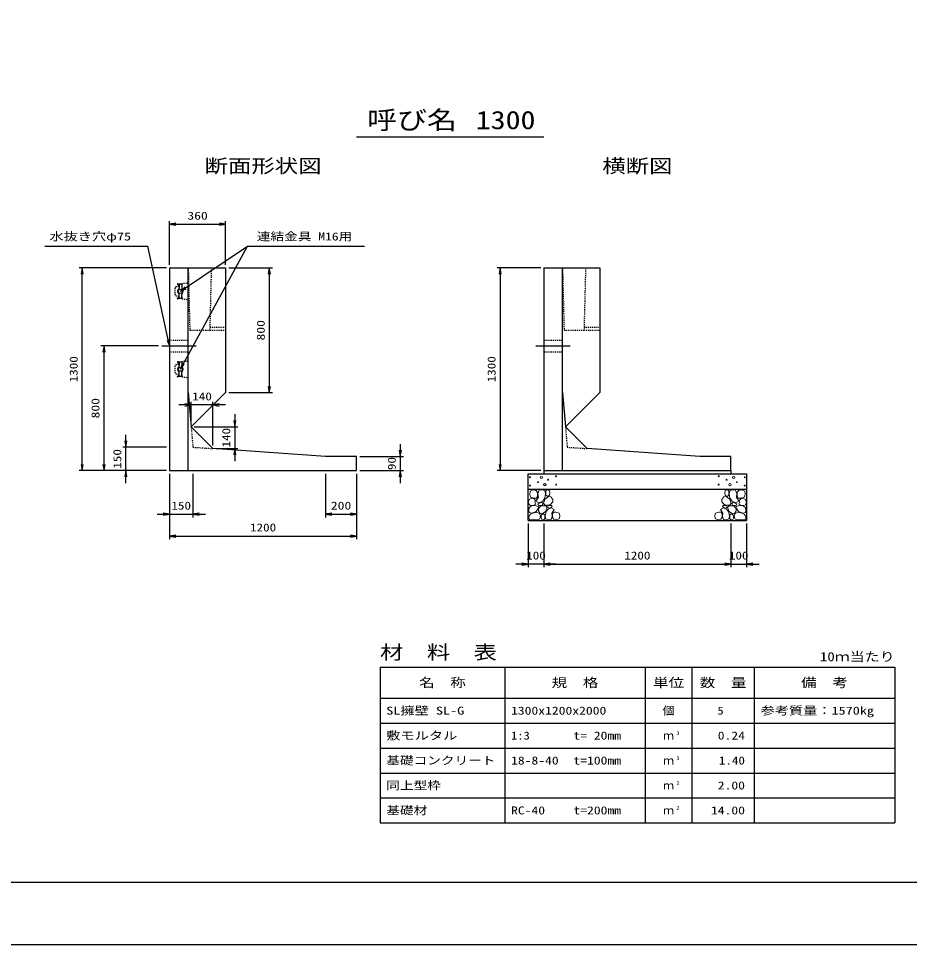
# Model space of a CAD drawing. Units: millimetres at full size. Extents: x 0 to 16820, y 0 to 11880.
# Drawn here: x 7332 to 13045, y 0 to 5940 of the extents above; entities that cross this region are included whole.
import ezdxf
from ezdxf.enums import TextEntityAlignment as Align

# ---------------------------------------------------------------- set-up
doc = ezdxf.new("R2010")
doc.units = ezdxf.units.MM
doc.linetypes.add('CHAIN', pattern=[18.5, 12, -1.5, 3.5, -1.5])
doc.linetypes.add('DASHED_SPACED', pattern=[12, 6, -6])
for name, color, linetype, lineweight in [('D-BMK', 2, 'DASHED_SPACED', 25), ('D-DCR-HCHn', 4, 'Continuous', 9), ('D-MTR-FRAM', 7, 'Continuous', 25), ('D-MTR-LINE', 7, 'Continuous', 25), ('D-STR-DIM', 7, 'Continuous', 25), ('D-STR-STRn', 1, 'Continuous', 25), ('D-STR-TXT', 7, 'Continuous', 25), ('D-TTL', 2, 'Continuous', 25), ('D-TTL-TXT', 7, 'Continuous', 25)]:
    doc.layers.add(name, color=color, linetype=linetype, lineweight=lineweight)
doc.layers.add('D-MTR', color=7, linetype='Continuous')
doc.layers.add('D-MTR-TXT', color=7, linetype='Continuous')
doc.styles.add('ＭＳ ゴシック', font='')
doc.styles.get('ＭＳ ゴシック').set_extended_font_data('MS Gothic')

# ---------------------------------------------------------------- blocks, each defined once
blk = doc.blocks.new('open_arrow')
at = {"color": 0, "linetype": 'Continuous', "lineweight": -2}
blk.add_lwpolyline([(7.5, 1.25), (0, 0), (7.5, -1.25)], dxfattribs=at)
blk = doc.blocks.new('30KN')
at = {"color": 1, "linetype": 'DASHED_SPACED', "lineweight": 25}
for p, q in [((-85, 19.095), (-85, -19.095)), ((-58, 31.14), (-76.155, 29.028)), ((-68, 47.5), (-68, 45.66)), ((-65.5, 41.33), (-60.5, 38.443)), ((-54, 46), (-62.257, 46)), ((-40.306, 45.707), (-41.691, 35.314)), ((0, 53), (-37.704, 48.287)), ((0, -53), (0, 53)), ((-76.155, -29.028), (-58, -31.14)), ((-68, -47.5), (-68, -45.66)), ((-65.5, -41.33), (-60.5, -38.443)), ((-54, -46), (-62.257, -46)), ((-41.691, -35.314), (-40.306, -45.707)), ((-37.704, -48.287), (0, -53))]:
    blk.add_line(p, q, dxfattribs=at)
at = {"color": 1, "linetype": 'Continuous', "lineweight": 25}
for p, q in [((-58, 42), (-58, 21.448)), ((-46, 46), (-54, 46)), ((-42, 42), (-42, 21.448)), ((-58, -42), (-58, -21.448)), ((-46, -46), (-54, -46)), ((-42, -42), (-42, -21.448))]:
    blk.add_line(p, q, dxfattribs=at)
blk.add_circle((-50, 0), 13, dxfattribs=at)
at = {"color": 1, "linetype": 'DASHED_SPACED', "lineweight": 25}
for centre, radius, start, end in [((-75, 19.095), 10, 96.63251, 180), ((-66.5, 47.5), 1.5, 19.47123, 180), ((-63, 45.66), 5, 180, 240), ((-62.257, 49), 3, 199.47122, 270), ((-63, 34.113), 5, 0, 60), ((-37.332, 45.31), 3, 97.12502, 172.40536), ((-75, -19.095), 10, 180, 263.36749), ((-63, -45.66), 5, 120, 180), ((-66.5, -47.5), 1.5, 180, 340.57225), ((-62.257, -49), 3, 90, 160.55052), ((-63, -34.113), 5, 300, 0), ((-37.332, -45.31), 3, 187.59464, 262.87498)]:
    blk.add_arc(centre, radius, start, end, dxfattribs=at)
at = {"color": 1, "linetype": 'Continuous', "lineweight": 25}
for centre, radius, start, end in [((-50, 0), 18, 129.95842, 230.0969), ((-68, 21.448), 10, 310.0894, 0), ((-54, 42), 4, 90, 180), ((-46, 42), 4, 0, 90), ((-44.665, 35.71), 3, 332.67182, 352.40536), ((-32, 21.448), 10, 180, 229.9948), ((-50, 0), 18, 310.0052, 50.12245), ((-68, -21.448), 10, 0, 49.9948), ((-54, -42), 4, 180, 270), ((-46, -42), 4, 270, 0), ((-32, -21.448), 10, 130.0052, 180), ((-44.665, -35.71), 3, 7.59464, 27.32818)]:
    blk.add_arc(centre, radius, start, end, dxfattribs=at)

msp = doc.modelspace()

# ---------------------------------------------------------------- linework, layer by layer
at = {"layer": 'D-BMK', "linetype": 'CHAIN'}
for p, q in [((8250, 3840), (8470, 3840)), ((10650, 3840), (10870, 3840))]:
    msp.add_line(p, q, dxfattribs=at)
at = {"layer": 'D-BMK'}
for p, q in [((8438.779, 3320.91), (8450, 3190)), ((10838.779, 3320.91), (10850, 3190)), ((8450, 3190), (8578.779, 3180.91)), ((10850, 3190), (10978.779, 3180.91))]:
    msp.add_line(p, q, dxfattribs=at)
at = {"layer": 'D-DCR-HCHn'}
for points in [[(10651.198, 2911.594), (10630.395, 2916.217), (10611.904, 2906.971), (10609.592, 2886.168), (10614.215, 2869.988), (10637.33, 2863.053), (10653.51, 2863.053), (10660.444, 2874.611), (10660.444, 2900.037)], [(10669.69, 2913.906), (10662.756, 2893.102), (10665.067, 2869.988), (10648.887, 2844.562), (10669.69, 2833.005), (10692.805, 2844.562), (10706.673, 2863.053), (10711.296, 2893.102), (10706.673, 2909.283), (10692.805, 2916.217)], [(10713.608, 2909.283), (10713.608, 2881.545), (10725.165, 2874.611), (10736.722, 2881.545), (10739.034, 2897.725), (10736.722, 2911.594), (10720.542, 2916.217)], [(11886.392, 2909.283), (11886.392, 2881.545), (11874.835, 2874.611), (11863.278, 2881.545), (11860.966, 2897.725), (11863.278, 2911.594), (11879.458, 2916.217)], [(11930.31, 2913.906), (11937.244, 2893.102), (11934.933, 2869.988), (11951.113, 2844.562), (11930.31, 2833.005), (11907.195, 2844.562), (11893.327, 2863.053), (11888.704, 2893.102), (11893.327, 2909.283), (11907.195, 2916.217)], [(11948.802, 2911.594), (11969.605, 2916.217), (11988.096, 2906.971), (11990.408, 2886.168), (11985.785, 2869.988), (11962.67, 2863.053), (11946.49, 2863.053), (11939.556, 2874.611), (11939.556, 2900.037)], [(10607.281, 2853.808), (10600.346, 2833.005), (10609.592, 2819.136), (10632.707, 2816.824), (10648.488, 2823.599), (10641.952, 2839.939), (10646.575, 2849.185), (10637.33, 2858.431), (10623.461, 2863.053)], [(10708.985, 2858.431), (10697.427, 2830.693), (10706.673, 2819.136), (10734.411, 2819.136), (10745.968, 2823.759), (10757.525, 2839.939), (10757.525, 2853.808), (10745.968, 2872.299), (10732.099, 2874.611)], [(11891.015, 2858.431), (11902.573, 2830.693), (11893.327, 2819.136), (11865.589, 2819.136), (11854.032, 2823.759), (11842.475, 2839.939), (11842.475, 2853.808), (11854.032, 2872.299), (11867.901, 2874.611)], [(11992.719, 2853.808), (11999.654, 2833.005), (11990.408, 2819.136), (11967.293, 2816.824), (11951.512, 2823.599), (11958.048, 2839.939), (11953.425, 2849.185), (11962.67, 2858.431), (11976.539, 2863.053)], [(10651.155, 2777.009), (10668.277, 2802.692), (10666.137, 2809.112), (10642.594, 2815.533), (10621.192, 2813.393), (10606.21, 2800.551), (10604.07, 2785.57), (10606.21, 2770.588), (10623.332, 2766.308)], [(10674.313, 2833.005), (10662.756, 2823.759), (10667.379, 2816.824), (10683.559, 2816.824), (10690.493, 2819.136), (10695.116, 2828.382), (10688.182, 2835.316)], [(10711.082, 2777.009), (10721.783, 2802.692), (10713.222, 2813.393), (10687.539, 2813.393), (10676.838, 2809.112), (10666.137, 2794.131), (10666.137, 2781.289), (10676.838, 2764.167), (10689.679, 2762.027)], [(10747.466, 2725.643), (10753.886, 2744.905), (10751.746, 2766.308), (10766.728, 2789.85), (10747.466, 2800.551), (10726.063, 2789.85), (10713.222, 2772.728), (10708.941, 2744.905), (10713.222, 2729.924), (10726.063, 2723.503)], [(10743.185, 2800.551), (10753.886, 2809.112), (10749.606, 2815.533), (10734.624, 2815.533), (10728.204, 2813.393), (10723.923, 2804.832), (10730.344, 2798.411)], [(11852.534, 2725.643), (11846.114, 2744.905), (11848.254, 2766.308), (11833.272, 2789.85), (11852.534, 2800.551), (11873.937, 2789.85), (11886.778, 2772.728), (11891.059, 2744.905), (11886.778, 2729.924), (11873.937, 2723.503)], [(11856.815, 2800.551), (11846.114, 2809.112), (11850.394, 2815.533), (11865.376, 2815.533), (11871.796, 2813.393), (11876.077, 2804.832), (11869.656, 2798.411)], [(11888.918, 2777.009), (11878.217, 2802.692), (11886.778, 2813.393), (11912.461, 2813.393), (11923.162, 2809.112), (11933.863, 2794.131), (11933.863, 2781.289), (11923.162, 2764.167), (11910.321, 2762.027)], [(11925.687, 2833.005), (11937.244, 2823.759), (11932.621, 2816.824), (11916.441, 2816.824), (11909.507, 2819.136), (11904.884, 2828.382), (11911.818, 2835.316)], [(11948.845, 2777.009), (11931.723, 2802.692), (11933.863, 2809.112), (11957.406, 2815.533), (11978.808, 2813.393), (11993.79, 2800.551), (11995.93, 2785.57), (11993.79, 2770.588), (11976.668, 2766.308)], [(10659.716, 2723.503), (10674.698, 2729.924), (10678.978, 2751.326), (10670.417, 2766.308), (10655.435, 2770.588), (10636.173, 2768.448), (10614.771, 2759.887), (10604.07, 2747.045), (10604.07, 2732.064), (10610.49, 2723.503), (10636.173, 2725.643)], [(10706.801, 2729.924), (10706.801, 2755.606), (10696.1, 2762.027), (10685.399, 2755.606), (10683.259, 2740.625), (10685.399, 2727.783), (10700.381, 2723.503)], [(10764.588, 2727.783), (10783.85, 2723.503), (10800.972, 2732.064), (10803.112, 2751.326), (10798.831, 2766.308), (10777.429, 2772.728), (10762.447, 2772.728), (10756.027, 2762.027), (10756.027, 2738.484)], [(11835.412, 2727.783), (11816.15, 2723.503), (11799.028, 2732.064), (11796.888, 2751.326), (11801.169, 2766.308), (11822.571, 2772.728), (11837.553, 2772.728), (11843.973, 2762.027), (11843.973, 2738.484)], [(11893.199, 2729.924), (11893.199, 2755.606), (11903.9, 2762.027), (11914.601, 2755.606), (11916.741, 2740.625), (11914.601, 2727.783), (11899.619, 2723.503)], [(11940.284, 2723.503), (11925.302, 2729.924), (11921.022, 2751.326), (11929.583, 2766.308), (11944.565, 2770.588), (11963.827, 2768.448), (11985.229, 2759.887), (11995.93, 2747.045), (11995.93, 2732.064), (11989.51, 2723.503), (11963.827, 2725.643)]]:
    msp.add_lwpolyline(points, close=True, dxfattribs=at)
for centre, radius in [((10610.727, 2997.43), 3), ((10683.336, 2997.43), 7.5), ((10727.708, 2981.639), 3), ((10778.131, 3003.481), 3), ((11821.869, 3003.481), 3), ((11872.292, 2981.639), 3), ((11916.664, 2997.43), 7.5), ((11989.273, 2997.43), 3), ((10611.869, 2943.919), 3), ((10662.292, 2965.761), 3), ((10706.664, 2949.97), 7.5), ((10779.273, 2949.97), 3), ((11820.727, 2949.97), 3), ((11893.336, 2949.97), 7.5), ((11937.708, 2965.761), 3), ((11988.131, 2943.919), 3)]:
    msp.add_circle(centre, radius, dxfattribs=at)
at = {"layer": 'D-MTR-FRAM'}
for p, q in [((9650, 1780), (12950, 1780)), ((9650, 1780), (9650, 780)), ((12950, 1780), (12950, 780)), ((9650, 780), (12950, 780))]:
    msp.add_line(p, q, dxfattribs=at)
at = {"layer": 'D-MTR-LINE'}
for p, q in [((10450, 1780), (10450, 780)), ((11350, 1780), (11350, 780)), ((11650, 1780), (11650, 780)), ((12050, 1780), (12050, 780)), ((9650, 1580), (12950, 1580)), ((9650, 1420), (12950, 1420)), ((9650, 1260), (12950, 1260)), ((9650, 1100), (12950, 1100)), ((9650, 940), (12950, 940))]:
    msp.add_line(p, q, dxfattribs=at)
at = {"layer": 'D-STR-DIM'}
for p, q in [((8300, 4360), (8300, 4640)), ((8660, 4360), (8660, 4640)), ((8300, 4620), (8660, 4620)), ((8280, 4340), (7720, 4340)), ((7740, 3040), (7740, 4340)), ((8680, 4340), (8960, 4340)), ((8940, 4340), (8940, 3540)), ((10680, 4340), (10400, 4340)), ((10420, 4340), (10420, 3040)), ((8230, 3840), (7860, 3840)), ((7880, 3040), (7880, 3840)), ((8680, 3540), (8960, 3540)), ((8658.779, 3460.91), (8358.779, 3460.91)), ((8438.779, 3340.91), (8438.779, 3480.91)), ((8578.779, 3200.91), (8578.779, 3480.91)), ((8718.779, 3400.91), (8718.779, 3100.91)), ((8020, 2960), (8020, 3270)), ((8458.779, 3320.91), (8738.779, 3320.91)), ((9780, 3210), (9780, 2960)), ((8280, 3190), (8000, 3190)), ((8598.779, 3180.91), (8738.779, 3180.91)), ((9520, 3130), (9800, 3130)), ((8280, 3040), (7720, 3040)), ((8280, 3040), (7860, 3040)), ((8280, 3040), (8000, 3040)), ((9520, 3040), (9800, 3040)), ((10680, 3040), (10400, 3040)), ((8300, 3020), (8300, 2740)), ((8300, 3020), (8300, 2600)), ((8450, 3020), (8450, 2740)), ((9300, 3020), (9300, 2740)), ((9500, 3020), (9500, 2740)), ((9500, 3020), (9500, 2600)), ((8220, 2760), (8530, 2760)), ((9300, 2760), (9500, 2760)), ((10600, 2700), (10600, 2420)), ((10700, 2700), (10700, 2420)), ((10700, 2700), (10700, 2420)), ((11900, 2700), (11900, 2420)), ((11900, 2700), (11900, 2420)), ((12000, 2700), (12000, 2420)), ((8300, 2620), (9500, 2620)), ((10780, 2440), (10520, 2440)), ((10700, 2440), (11900, 2440)), ((11820, 2440), (12080, 2440))]:
    msp.add_line(p, q, dxfattribs=at)
at = {"layer": 'D-STR-STRn'}
for p, q in [((8300, 4340), (8300, 3040)), ((8300, 4340), (8660, 4340)), ((8420, 3040), (8420, 4340)), ((8660, 4340), (8660, 3540)), ((10700, 4340), (10700, 3040)), ((10700, 4340), (11060, 4340)), ((10820, 3040), (10820, 4340)), ((11060, 4340), (11060, 3540)), ((8420, 3540), (8438.779, 3320.91)), ((8660, 3540), (8439.844, 3319.844)), ((10820, 3540), (10838.779, 3320.91)), ((11060, 3540), (10839.844, 3319.844)), ((8578.779, 3180.91), (8438.779, 3320.91)), ((10978.779, 3180.91), (10838.779, 3320.91)), ((9300, 3130), (8578.779, 3180.91)), ((11700, 3130), (10978.779, 3180.91)), ((9500, 3130), (9300, 3130)), ((9500, 3040), (9500, 3130)), ((11900, 3130), (11700, 3130)), ((11900, 3040), (11900, 3130)), ((8300, 3040), (9500, 3040)), ((10700, 3040), (11740, 3040)), ((10700, 3040), (10700, 3020)), ((10700, 3040), (11900, 3040)), ((11900, 3040), (11900, 3020)), ((10600, 2720), (10600, 3020)), ((10600, 3020), (12000, 3020)), ((12000, 3020), (12000, 2720)), ((10600, 2920), (12000, 2920)), ((10600, 2720), (12000, 2720))]:
    msp.add_line(p, q, dxfattribs=at)
at = {"layer": 'D-STR-STRn', "linetype": 'DASHED_SPACED'}
for p, q in [((8420, 4340), (8430, 3940)), ((8560, 3940), (8570, 4340)), ((10820, 4340), (10830, 3940)), ((10960, 3940), (10970, 4340)), ((8430, 3940), (8560, 3940)), ((8560, 3940), (8660, 3940)), ((8560.5, 3960), (8660, 3960)), ((10830, 3940), (10960, 3940)), ((10960, 3940), (11060, 3940)), ((10960.5, 3960), (11060, 3960)), ((8300, 3877.5), (8420, 3877.5)), ((10700, 3877.5), (10820, 3877.5)), ((8300, 3802.5), (8420, 3802.5)), ((10700, 3802.5), (10820, 3802.5))]:
    msp.add_line(p, q, dxfattribs=at)
at = {"layer": 'D-STR-TXT'}
for p, q in [((7500, 4480), (8160, 4480)), ((8300, 3840), (8160, 4480)), ((8370, 3690), (8800, 4480)), ((8370, 4190), (8800, 4480)), ((8800, 4480), (9550, 4480))]:
    msp.add_line(p, q, dxfattribs=at)
at = {"layer": 'D-TTL'}
for points in [[(0, 0), (16820, 0), (16820, 11880), (0, 11880)], [(400, 400), (16420, 400), (16420, 11480), (400, 11480)]]:
    msp.add_lwpolyline(points, close=True, dxfattribs=at)
at = {"layer": 'D-TTL-TXT'}
msp.add_line((9500, 5180), (10700, 5180), dxfattribs=at)

# ---------------------------------------------------------------- block references
at = {"layer": 'D-STR-DIM', "xscale": 5.33, "yscale": 5.33}
for p in [(8300, 4620), (8578.779, 3460.91), (8450, 2760), (9300, 2760), (8300, 2620), (10700, 2440), (10700, 2440), (12000, 2440)]:
    msp.add_blockref('open_arrow', p, dxfattribs=at)
for p, rotation in [((8660, 4620), 180), ((7740, 4340), 270), ((8940, 4340), 270), ((10420, 4340), 270), ((7880, 3840), 270), ((8940, 3540), 90), ((8438.779, 3460.91), 180), ((8718.779, 3320.91), 90), ((8020, 3190), 90), ((8718.779, 3180.91), 270), ((9780, 3130), 90), ((7740, 3040), 90), ((7880, 3040), 90), ((8020, 3040), 270), ((9780, 3040), 270), ((10420, 3040), 90), ((8300, 2760), 180), ((9500, 2760), 180), ((9500, 2620), 180), ((10600, 2440), 180), ((11900, 2440), 180), ((11900, 2440), 180)]:
    msp.add_blockref('open_arrow', p, dxfattribs=dict(at, rotation=rotation))
at = {"layer": 'D-STR-STRn'}
for p in [(8420, 4190), (8420, 3690)]:
    msp.add_blockref('30KN', p, dxfattribs=at)
at = {"layer": 'D-STR-TXT', "xscale": 5.33, "yscale": 5.33}
for p, rotation in [((8370, 4190), 34), ((8300, 3840), 102.3), ((8370, 3690), 61.4)]:
    msp.add_blockref('open_arrow', p, dxfattribs=dict(at, rotation=rotation))

# ---------------------------------------------------------------- texts
at = {"layer": 'D-MTR', "style": 'ＭＳ ゴシック', "width": 1.25}
msp.add_text('材\u3000料\u3000表', height=87.98, dxfattribs=at).set_placement((9650, 1804), align=Align.BOTTOM_LEFT)
at = {"layer": 'D-MTR', "style": 'ＭＳ ゴシック', "width": 1.2}
msp.add_text('10ｍ当たり', height=58.65, dxfattribs=at).set_placement((12950, 1799.333), align=Align.BOTTOM_RIGHT)
at = {"layer": 'D-MTR-TXT', "style": 'ＭＳ ゴシック'}
for s, height, width, p in [('名\u3000称', 58.65, 1.25, (10050, 1680)), ('規\u3000格', 58.65, 1.25, (10900, 1680)), ('単位', 58.65, 1.25, (11500, 1680)), ('数\u3000量', 58.65, 1.25, (11850, 1680)), ('備\u3000考', 58.65, 1.25, (12500, 1680)), ('個', 51.32, 1.1, (11500, 1500))]:
    msp.add_text(s, height=height, dxfattribs=dict(at, width=width)).set_placement(p, align=Align.MIDDLE_CENTER)
for s, width, p in [('SL擁壁 SL-G', 1.3, (9690, 1500)), ('1300x1200x2000', 1.25, (10490, 1500)), ('参考質量：1570kg', 1.3, (12090, 1500)), ('敷モルタル', 1.3, (9690, 1340)), ('1:3', 1.15, (10490, 1340)), ('t= 20mm', 1.25, (10890, 1340)), ('基礎コンクリート', 1.25, (9690, 1180)), ('18-8-40', 1.25, (10490, 1180)), ('t=100mm', 1.25, (10890, 1180)), ('同上型枠', 1.25, (9690, 1020)), ('基礎材', 1.25, (9690, 860)), ('RC-40', 1.25, (10490, 860)), ('t=200mm', 1.25, (10890, 860))]:
    msp.add_text(s, height=51.32, dxfattribs=dict(at, width=width)).set_placement(p, align=Align.MIDDLE_LEFT)
for s, width, p in [('5', 1.15, (11853.553, 1500)), ('0.24', 1.25, (11990, 1340)), ('1.40', 1.2, (11990, 1180)), ('2.00', 1.25, (11990, 1020)), ('14.00', 1.25, (11990, 860))]:
    msp.add_text(s, height=51.32, dxfattribs=dict(at, width=width)).set_placement(p, align=Align.MIDDLE_RIGHT)
at = {"layer": 'D-MTR-TXT', "style": 'ＭＳ ゴシック', "width": 1.15}
for s, p in [('3', (11550, 1335.333)), ('3', (11550, 1175.333)), ('2', (11550, 1015.333)), ('2', (11550, 855.333))]:
    msp.add_text(s, height=25.66, dxfattribs=at).set_placement(p, align=Align.BOTTOM_LEFT)
at = {"layer": 'D-MTR-TXT', "style": 'ＭＳ ゴシック'}
for p in [(11500, 1340), (11500, 1180), (11500, 1020), (11500, 860)]:
    msp.add_text('ｍ', height=51.32, dxfattribs=at).set_placement(p, align=Align.MIDDLE_CENTER)
at = {"layer": 'D-STR-DIM', "style": 'ＭＳ ゴシック'}
for s, width, p in [('360', 1.25, (8480, 4675)), ('140', 1.2, (8508.779, 3515.91)), ('150', 1.2, (8375, 2815)), ('200', 1.25, (9400, 2815)), ('1200', 1.2, (8900, 2675)), ('100', 1.2, (10650, 2495)), ('1200', 1.2, (11300, 2495)), ('100', 1.2, (11950, 2495))]:
    msp.add_text(s, height=51.32, dxfattribs=dict(at, width=width)).set_placement(p, align=Align.MIDDLE_CENTER)
for s, width, p in [('800', 1.25, (8885, 3940)), ('1300', 1.2, (7685, 3690)), ('1300', 1.2, (10365, 3690)), ('800', 1.25, (7825, 3440)), ('140', 1.2, (8663.779, 3250.91)), ('150', 1.2, (7965, 3115)), ('90', 1.2, (9725, 3085))]:
    msp.add_text(s, height=51.32, rotation=90, dxfattribs=dict(at, width=width)).set_placement(p, align=Align.MIDDLE_CENTER)
at = {"layer": 'D-STR-TXT', "style": 'ＭＳ ゴシック'}
for s, width, p in [('水抜き穴φ75', 1.3, (7530, 4500.667)), ('連結金具 M16用', 1.25, (8860, 4500.667))]:
    msp.add_text(s, height=51.32, dxfattribs=dict(at, width=width)).set_placement(p, align=Align.BOTTOM_LEFT)
at = {"layer": 'D-TTL-TXT', "style": 'ＭＳ ゴシック'}
for s, height, width, p in [('呼び名', 117.3, 1.2, (9855, 5195)), ('1300', 117.3, 1.2, (10455, 5195)), ('断面形状図', 87.98, 1.25, (8900, 4924)), ('横断図', 87.98, 1.25, (11300, 4924))]:
    msp.add_text(s, height=height, dxfattribs=dict(at, width=width)).set_placement(p, align=Align.BOTTOM_CENTER)

doc.saveas('drawing.dxf')
